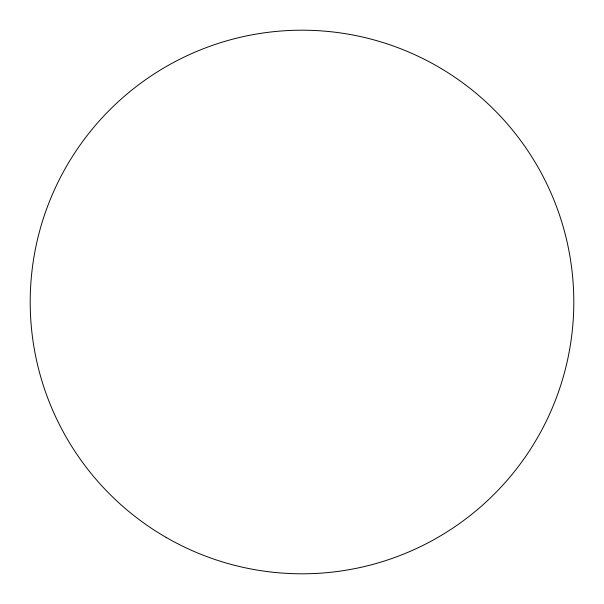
<?xml version="1.0" encoding="UTF-8"?>
<svg xmlns="http://www.w3.org/2000/svg" width="604" height="604" viewBox="0 0 604 604"><rect width="100%" height="100%" fill="white"/><g stroke="black" fill="none" stroke-linecap="round" stroke-linejoin="round"><path stroke-width="0.91" d="M166.1 537.386A271.8 271.8 0 0 0 573.8 302A271.8 271.8 0 0 0 166.1 66.614A271.8 271.8 0 0 0 166.1 537.386"/></g></svg>
